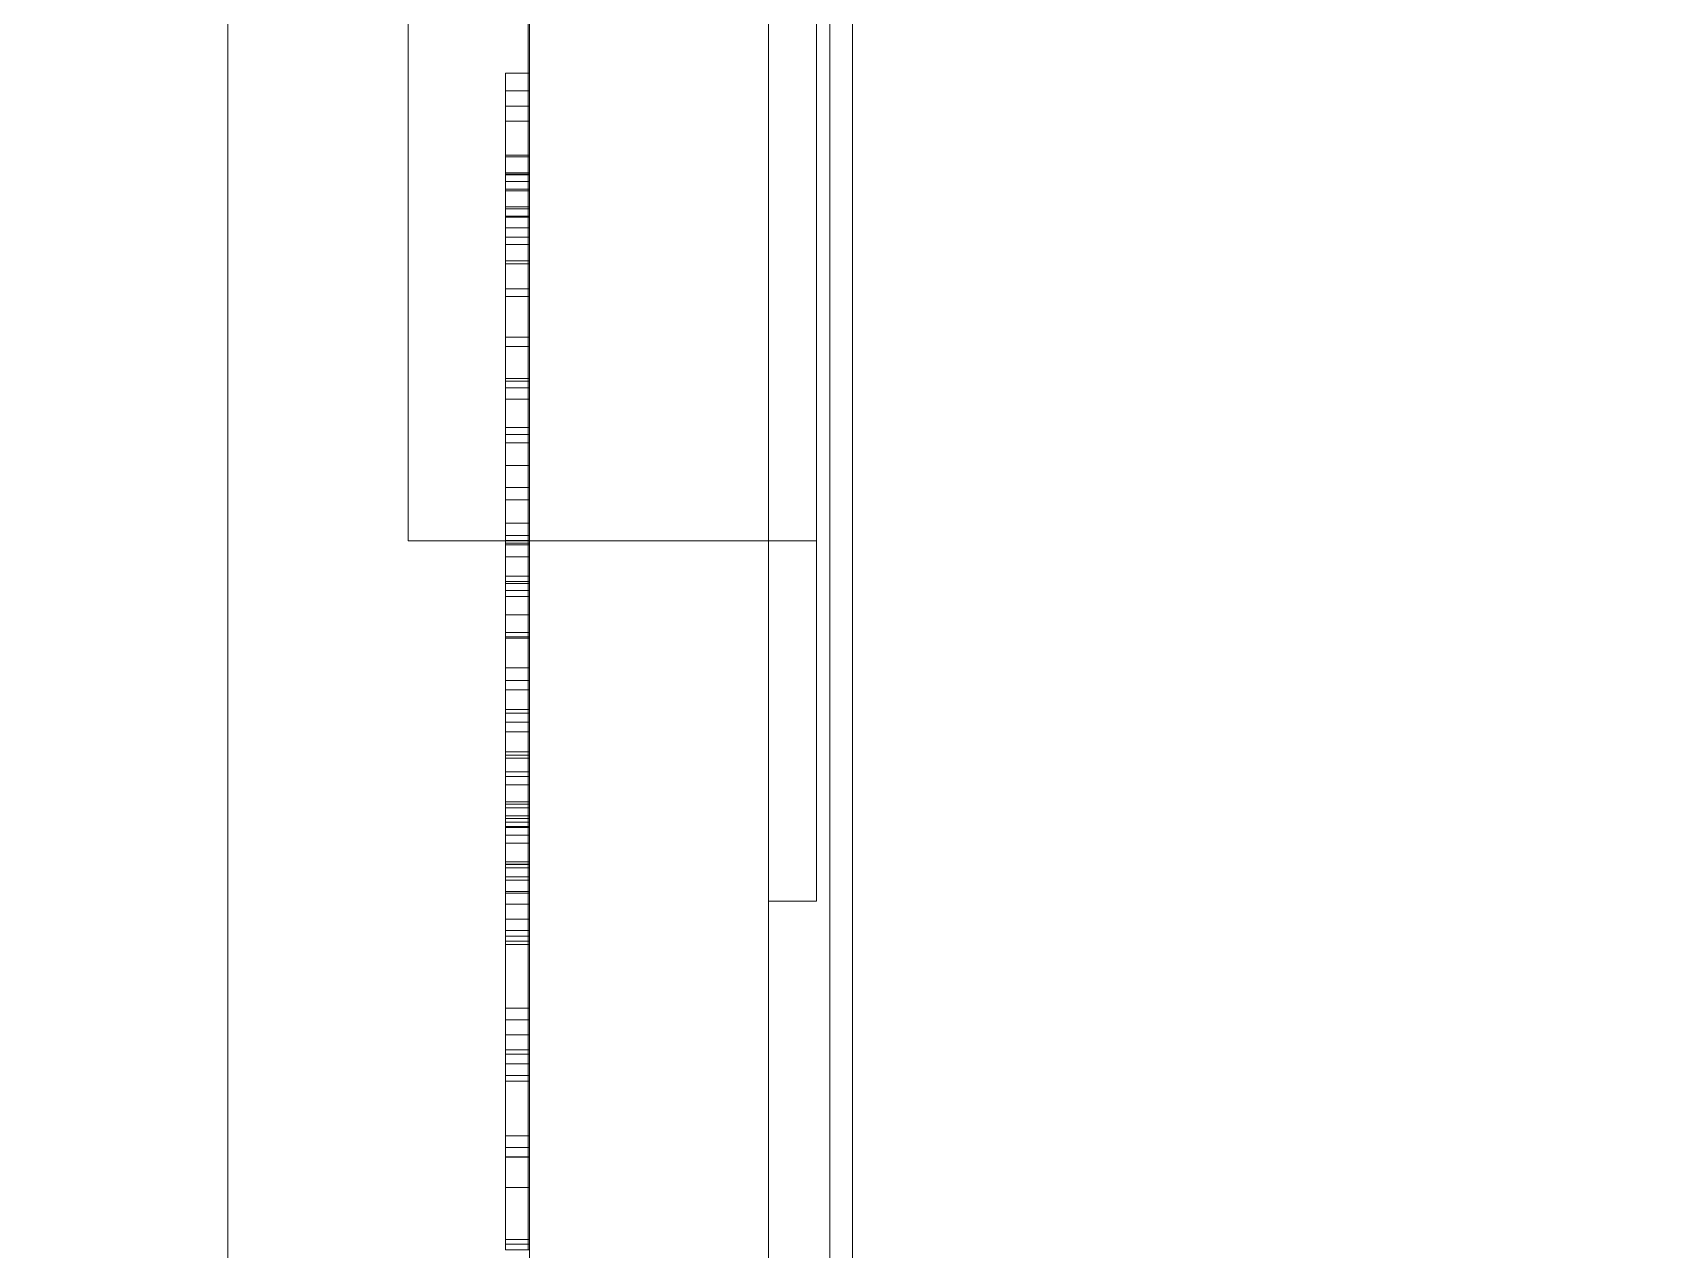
# Model space of a CAD drawing. Header units: millimetres. Extents: x -50460 to 50460, y -35640 to 35640.
# Drawn here: x -35184.37 to -35170.89, y 21165.79 to 21175.93 of the extents above; entities that cross this region are included whole.
import ezdxf

# ---------------------------------------------------------------- set-up
doc = ezdxf.new("R2010")
doc.units = ezdxf.units.MM
doc.set_wipeout_variables(frame=1)
for name, color, linetype, lineweight in [('尺寸线层', 4, 'Continuous', 18), ('粗实线层', 7, 'Continuous', 15), ('粗实线层_1', 7, 'Continuous', 15)]:
    doc.layers.add(name, color=color, linetype=linetype, lineweight=lineweight)

# ---------------------------------------------------------------- blocks, each defined once
blk = doc.blocks.new('*X891')
at = {"layer": '粗实线层'}
blk.add_line((12, -10), (12, -177), dxfattribs=at)
blk = doc.blocks.new('*X888')
at = {"layer": '粗实线层_1'}
blk.add_blockref('*X891', (9, -39.5), dxfattribs=at)
blk = doc.blocks.new('*X893')
at = {"layer": '粗实线层'}
for p, q in [((0, -57.75), (0, -42.5)), ((1.01, -42.5), (1.01, -82.5)), ((3, -42.5), (3, -65.3)), ((3.4, -60.75), (3.4, -42.5)), ((3.51, -42.5), (3.51, -85)), ((3.51, -85), (3.51, -42.5)), ((3.7, -66), (3.7, -42.5)), ((1, -53.858), (1, -53.309)), ((0.81, -53.858), (1.01, -53.858)), ((0.81, -54.004), (0.81, -53.858)), ((1, -63.653), (1, -53.858)), ((0.81, -54.004), (1.01, -54.004)), ((0.81, -54.133), (0.81, -54.004)), ((0.81, -54.133), (1.01, -54.133)), ((0.81, -54.258), (0.81, -54.133)), ((0.81, -54.258), (1.01, -54.258)), ((0.81, -54.264), (0.81, -54.258)), ((0.81, -54.271), (0.81, -54.264)), ((0.81, -54.278), (0.81, -54.271)), ((0.81, -54.285), (0.81, -54.278)), ((0.81, -54.294), (0.81, -54.285)), ((0.81, -54.302), (0.81, -54.294)), ((0.81, -54.312), (0.81, -54.302)), ((0.81, -54.322), (0.81, -54.312)), ((0.81, -54.333), (0.81, -54.322)), ((0.81, -54.344), (0.81, -54.333)), ((0.81, -54.355), (0.81, -54.344)), ((0.81, -54.367), (0.81, -54.355)), ((0.81, -54.38), (0.81, -54.367)), ((0.81, -54.393), (0.81, -54.38)), ((0.81, -54.406), (0.81, -54.393)), ((0.81, -54.42), (0.81, -54.406)), ((0.81, -54.434), (0.81, -54.42)), ((0.81, -54.448), (0.81, -54.434)), ((0.81, -54.462), (0.81, -54.448)), ((0.81, -54.477), (0.81, -54.462)), ((0.81, -54.492), (0.81, -54.477)), ((0.81, -54.507), (0.81, -54.492)), ((0.81, -54.522), (0.81, -54.507)), ((0.81, -54.537), (0.81, -54.522)), ((0.81, -54.553), (0.81, -54.537)), ((0.81, -54.541), (1.01, -54.541)), ((0.81, -54.568), (0.81, -54.553)), ((0.81, -54.554), (1.01, -54.554)), ((0.81, -54.584), (0.81, -54.568)), ((0.81, -54.599), (0.81, -54.584)), ((1.01, -54.541), (1.01, -54.554)), ((1.01, -54.554), (1.01, -54.556)), ((1.01, -54.556), (1.01, -54.559)), ((1.01, -54.559), (1.01, -54.561)), ((1.01, -54.561), (1.01, -54.564)), ((1.01, -54.564), (1.01, -54.567)), ((1.01, -54.567), (1.01, -54.571)), ((1.01, -54.571), (1.01, -54.574)), ((1.01, -54.574), (1.01, -54.578)), ((1.01, -54.578), (1.01, -54.582)), ((1.01, -54.582), (1.01, -54.587)), ((1.01, -54.587), (1.01, -54.592)), ((1.01, -54.592), (1.01, -54.597)), ((0.81, -54.615), (0.81, -54.599)), ((0.81, -54.63), (0.81, -54.615)), ((0.81, -54.645), (0.81, -54.63)), ((0.81, -54.66), (0.81, -54.645)), ((0.81, -54.675), (0.81, -54.66)), ((0.81, -54.69), (0.81, -54.675)), ((0.81, -54.686), (1.01, -54.686)), ((0.81, -54.705), (0.81, -54.69)), ((0.81, -54.698), (1.01, -54.698)), ((0.81, -54.705), (1.01, -54.705)), ((0.81, -55.223), (0.81, -54.705)), ((1.01, -54.597), (1.01, -54.602)), ((1.01, -54.602), (1.01, -54.608)), ((1.01, -54.608), (1.01, -54.614)), ((1.01, -54.614), (1.01, -54.62)), ((1.01, -54.62), (1.01, -54.626)), ((1.01, -54.626), (1.01, -54.632)), ((1.01, -54.632), (1.01, -54.638)), ((1.01, -54.638), (1.01, -54.644)), ((1.01, -54.644), (1.01, -54.65)), ((1.01, -54.65), (1.01, -54.656)), ((1.01, -54.656), (1.01, -54.662)), ((1.01, -54.662), (1.01, -54.668)), ((1.01, -54.668), (1.01, -54.674)), ((1.01, -54.674), (1.01, -54.68)), ((1.01, -54.68), (1.01, -54.686)), ((1.01, -54.686), (1.01, -54.987)), ((0.81, -54.758), (0.81, -54.758)), ((0.81, -54.758), (1.01, -54.758)), ((0.81, -54.822), (0.81, -54.822)), ((0.81, -54.822), (1.01, -54.822)), ((0.81, -54.838), (1.01, -54.838)), ((0.81, -54.971), (0.81, -54.971)), ((0.81, -54.971), (1.01, -54.971)), ((0.81, -54.987), (1.01, -54.987)), ((1.01, -54.987), (1.01, -54.991)), ((1.01, -54.991), (1.01, -54.996)), ((1.01, -54.996), (1.01, -55.001)), ((0.81, -55.048), (0.81, -55.048)), ((0.81, -55.048), (1.01, -55.048)), ((0.81, -55.055), (0.827, -55.055)), ((0.827, -55.055), (0.843, -55.055)), ((0.843, -55.055), (0.86, -55.055)), ((0.86, -55.055), (0.877, -55.055)), ((0.877, -55.055), (0.893, -55.055)), ((0.893, -55.055), (0.91, -55.055)), ((0.91, -55.055), (0.927, -55.055)), ((0.927, -55.055), (0.943, -55.055)), ((0.943, -55.055), (0.96, -55.055)), ((0.96, -55.055), (0.977, -55.055)), ((0.977, -55.055), (0.993, -55.055)), ((0.993, -55.055), (1.01, -55.055)), ((1.01, -55.001), (1.01, -55.005)), ((1.01, -55.005), (1.01, -55.01)), ((1.01, -55.01), (1.01, -55.014)), ((1.01, -55.014), (1.01, -55.018)), ((1.01, -55.018), (1.01, -55.022)), ((1.01, -55.022), (1.01, -55.026)), ((1.01, -55.026), (1.01, -55.029)), ((1.01, -55.029), (1.01, -55.032)), ((1.01, -55.032), (1.01, -55.036)), ((1.01, -55.036), (1.01, -55.038)), ((1.01, -55.038), (1.01, -55.041)), ((1.01, -55.041), (1.01, -55.043)), ((1.01, -55.043), (1.01, -55.046)), ((1.01, -55.046), (1.01, -55.048)), ((1.01, -55.048), (1.01, -55.05)), ((1.01, -55.05), (1.01, -55.051)), ((1.01, -55.051), (1.01, -55.053)), ((1.01, -55.053), (1.01, -55.054)), ((1.01, -55.054), (1.01, -55.054)), ((1.01, -55.054), (1.01, -55.055)), ((1.01, -55.055), (1.01, -55.055)), ((0.81, -55.144), (1.01, -55.144)), ((0.81, -55.223), (1.01, -55.223)), ((0.81, -55.237), (0.81, -55.223)), ((0.81, -55.252), (0.81, -55.237)), ((0.81, -55.266), (0.81, -55.252)), ((0.81, -55.28), (0.81, -55.266)), ((0.81, -55.294), (0.81, -55.28)), ((0.81, -55.285), (0.81, -55.285)), ((0.81, -55.285), (1.01, -55.285)), ((0.81, -56.055), (0.81, -55.285)), ((0.81, -55.307), (0.81, -55.294)), ((0.81, -55.319), (0.81, -55.307)), ((0.81, -55.331), (0.81, -55.319)), ((0.81, -55.343), (0.81, -55.331)), ((0.81, -55.354), (0.81, -55.343)), ((0.81, -55.364), (0.81, -55.354)), ((0.81, -55.374), (0.81, -55.364)), ((0.81, -55.383), (0.81, -55.374)), ((0.81, -55.392), (0.81, -55.383)), ((0.81, -55.4), (0.81, -55.392)), ((0.81, -55.407), (0.81, -55.4)), ((0.81, -55.414), (0.81, -55.407)), ((0.81, -55.42), (0.81, -55.414)), ((0.81, -55.426), (0.81, -55.42)), ((0.81, -55.421), (1.01, -55.421)), ((0.81, -55.431), (0.81, -55.426)), ((0.81, -55.435), (0.81, -55.431)), ((0.81, -55.438), (0.81, -55.435)), ((0.81, -55.441), (0.81, -55.438)), ((0.81, -55.443), (0.81, -55.441)), ((0.81, -55.444), (0.81, -55.443)), ((0.81, -55.445), (0.81, -55.444)), ((0.81, -55.445), (0.827, -55.445)), ((0.827, -55.445), (0.843, -55.445)), ((0.843, -55.445), (0.86, -55.445)), ((0.86, -55.445), (0.877, -55.445)), ((0.877, -55.445), (0.893, -55.445)), ((0.893, -55.445), (0.91, -55.445)), ((0.91, -55.445), (0.927, -55.445)), ((0.927, -55.445), (0.943, -55.445)), ((0.943, -55.445), (0.96, -55.445)), ((0.96, -55.445), (0.977, -55.445)), ((0.977, -55.445), (0.993, -55.445)), ((0.993, -55.445), (1.01, -55.445)), ((0.81, -55.652), (1.01, -55.652)), ((0.81, -55.718), (0.81, -55.718)), ((0.81, -55.718), (1.01, -55.718)), ((0.81, -56.4), (0.81, -55.718)), ((0.81, -56.055), (1.01, -56.055)), ((0.81, -56.422), (0.81, -56.055)), ((0.81, -56.134), (1.01, -56.134)), ((0.81, -56.4), (0.81, -56.4)), ((0.81, -56.4), (1.01, -56.4)), ((0.81, -56.807), (0.81, -56.4)), ((0.81, -56.422), (1.01, -56.422)), ((0.81, -56.478), (1.01, -56.478)), ((0.81, -56.572), (0.81, -56.572)), ((0.81, -56.572), (1.01, -56.572)), ((0.81, -57.409), (0.81, -56.572)), ((0.81, -56.807), (1.01, -56.807)), ((0.81, -56.812), (0.81, -56.807)), ((0.81, -56.817), (0.81, -56.812)), ((0.81, -56.821), (0.81, -56.817)), ((0.81, -56.826), (0.81, -56.821)), ((0.81, -56.83), (0.81, -56.826)), ((0.81, -56.835), (0.81, -56.83)), ((0.81, -56.839), (0.81, -56.835)), ((0.81, -56.844), (0.81, -56.839)), ((0.81, -56.848), (0.81, -56.844)), ((0.81, -56.853), (0.81, -56.848)), ((0.81, -56.857), (0.81, -56.853)), ((0.81, -56.861), (0.81, -56.857)), ((0.81, -56.864), (0.81, -56.861)), ((0.81, -56.867), (0.81, -56.864)), ((0.81, -56.867), (0.827, -56.867)), ((0.827, -56.867), (0.843, -56.867)), ((0.843, -56.867), (0.86, -56.867)), ((0.86, -56.867), (0.877, -56.867)), ((0.877, -56.867), (0.893, -56.867)), ((0.893, -56.867), (0.91, -56.867)), ((0.91, -56.867), (0.927, -56.867)), ((0.927, -56.867), (0.943, -56.867)), ((0.943, -56.867), (0.96, -56.867)), ((0.96, -56.867), (0.977, -56.867)), ((0.977, -56.867), (0.993, -56.867)), ((0.993, -56.867), (1.01, -56.867)), ((0.81, -56.934), (1.01, -56.934)), ((0.81, -57.124), (0.81, -57.124)), ((0.81, -57.124), (1.01, -57.124)), ((0.81, -57.308), (0.81, -57.124)), ((0.81, -57.308), (0.81, -57.308)), ((0.81, -57.308), (1.01, -57.308)), ((0.81, -57.605), (0.81, -57.308)), ((0.81, -57.409), (1.01, -57.409)), ((0.81, -57.77), (0.81, -57.409)), ((0.81, -57.605), (0.81, -57.605)), ((0.81, -57.605), (1.01, -57.605)), ((0.81, -57.784), (0.81, -57.605)), ((0.81, -57.75), (0, -57.75)), ((0.81, -57.708), (1.01, -57.708)), ((0.81, -57.748), (0.81, -57.748)), ((0.81, -57.748), (1.01, -57.748)), ((3.4, -57.75), (0.81, -57.75)), ((0.81, -57.77), (1.01, -57.77)), ((0.81, -57.784), (1.01, -57.784)), ((0.81, -58.368), (0.81, -57.784)), ((0.81, -57.884), (0.81, -57.884)), ((0.81, -57.884), (1.01, -57.884)), ((0.81, -58.045), (1.01, -58.045)), ((0.81, -58.09), (0.81, -58.09)), ((0.81, -58.09), (1.01, -58.09)), ((0.81, -58.105), (0.827, -58.105)), ((0.81, -58.164), (1.01, -58.164)), ((0.81, -58.214), (0.81, -58.214)), ((0.81, -58.214), (1.01, -58.214)), ((0.81, -58.914), (0.81, -58.214)), ((0.827, -58.105), (0.843, -58.105)), ((0.843, -58.105), (0.86, -58.105)), ((0.86, -58.105), (0.877, -58.105)), ((0.877, -58.105), (0.893, -58.105)), ((0.893, -58.105), (0.91, -58.105)), ((0.91, -58.105), (0.927, -58.105)), ((0.927, -58.105), (0.943, -58.105)), ((0.943, -58.105), (0.96, -58.105)), ((0.96, -58.105), (0.977, -58.105)), ((0.977, -58.105), (0.993, -58.105)), ((0.993, -58.105), (1.01, -58.105)), ((0.81, -58.368), (1.01, -58.368)), ((0.81, -58.381), (0.81, -58.368)), ((0.81, -58.395), (0.81, -58.381)), ((0.81, -58.408), (0.81, -58.395)), ((0.81, -58.42), (0.81, -58.408)), ((0.81, -58.433), (0.81, -58.42)), ((0.81, -58.444), (0.81, -58.433)), ((0.81, -58.456), (0.81, -58.444)), ((0.81, -58.466), (0.81, -58.456)), ((0.81, -58.476), (0.81, -58.466)), ((0.81, -58.486), (0.81, -58.476)), ((0.81, -58.495), (0.81, -58.486)), ((0.81, -58.503), (0.81, -58.495)), ((0.81, -58.51), (0.81, -58.503)), ((0.81, -58.517), (0.81, -58.51)), ((0.81, -58.513), (1.01, -58.513)), ((0.81, -58.523), (0.81, -58.517)), ((0.81, -58.529), (0.81, -58.523)), ((0.81, -58.534), (0.81, -58.529)), ((0.81, -58.538), (0.81, -58.534)), ((0.81, -58.542), (0.81, -58.538)), ((0.81, -58.545), (0.81, -58.542)), ((0.81, -58.548), (0.81, -58.545)), ((0.81, -58.55), (0.81, -58.548)), ((0.81, -58.551), (0.81, -58.55)), ((0.81, -58.551), (0.81, -58.551)), ((0.81, -58.551), (0.827, -58.551)), ((0.81, -58.561), (1.01, -58.561)), ((0.827, -58.551), (0.843, -58.551)), ((0.843, -58.551), (0.86, -58.551)), ((0.86, -58.551), (0.877, -58.551)), ((0.877, -58.551), (0.893, -58.551)), ((0.893, -58.551), (0.91, -58.551)), ((0.91, -58.551), (0.927, -58.551)), ((0.927, -58.551), (0.943, -58.551)), ((0.943, -58.551), (0.96, -58.551)), ((0.96, -58.551), (0.977, -58.551)), ((0.977, -58.551), (0.993, -58.551)), ((0.993, -58.551), (1.01, -58.551)), ((0.81, -58.809), (0.81, -58.809)), ((0.81, -58.809), (1.01, -58.809)), ((0.81, -59.782), (0.81, -58.809)), ((0.81, -58.914), (1.01, -58.914)), ((0.81, -59.262), (0.81, -58.914)), ((0.81, -58.992), (1.01, -58.992)), ((0.81, -59.187), (0.81, -58.992)), ((0.81, -59.156), (1.01, -59.156)), ((0.81, -59.187), (1.01, -59.187)), ((0.81, -59.535), (0.81, -59.187)), ((0.81, -59.262), (0.81, -59.262)), ((0.81, -59.262), (1.01, -59.262)), ((0.81, -59.34), (1.01, -59.34)), ((0.81, -59.509), (0.827, -59.509)), ((0.81, -59.535), (1.01, -59.535)), ((0.81, -59.538), (0.81, -59.535)), ((0.81, -59.542), (0.81, -59.538)), ((0.81, -59.547), (0.81, -59.542)), ((0.81, -59.551), (0.81, -59.547)), ((0.81, -59.556), (0.81, -59.551)), ((0.81, -59.56), (0.81, -59.556)), ((0.81, -59.56), (0.81, -59.56)), ((0.81, -59.56), (1.01, -59.56)), ((0.81, -59.712), (0.81, -59.56)), ((0.827, -59.509), (0.843, -59.509)), ((0.843, -59.509), (0.86, -59.509)), ((0.86, -59.509), (0.877, -59.509)), ((0.877, -59.509), (0.893, -59.509)), ((0.893, -59.509), (0.91, -59.509)), ((0.91, -59.509), (0.927, -59.509)), ((0.927, -59.509), (0.943, -59.509)), ((0.943, -59.509), (0.96, -59.509)), ((0.96, -59.509), (0.977, -59.509)), ((0.977, -59.509), (0.993, -59.509)), ((0.993, -59.509), (1.01, -59.509)), ((0.81, -59.674), (1.01, -59.674)), ((0.81, -59.712), (0.81, -59.712)), ((0.81, -59.712), (1.01, -59.712)), ((0.81, -59.722), (0.81, -59.712)), ((0.81, -59.732), (0.81, -59.722)), ((0.81, -59.743), (0.81, -59.732)), ((0.81, -59.753), (0.81, -59.743)), ((0.81, -59.765), (0.81, -59.753)), ((0.81, -59.777), (0.81, -59.765)), ((0.81, -59.789), (0.81, -59.777)), ((0.81, -59.782), (1.01, -59.782)), ((0.81, -60.129), (0.81, -59.782)), ((0.81, -59.802), (0.81, -59.789)), ((0.81, -59.815), (0.81, -59.802)), ((0.81, -59.829), (0.81, -59.815)), ((0.81, -59.843), (0.81, -59.829)), ((0.81, -59.857), (0.81, -59.843)), ((0.81, -59.872), (0.81, -59.857)), ((0.81, -59.887), (0.81, -59.872)), ((0.81, -59.902), (0.81, -59.887)), ((0.81, -59.918), (0.81, -59.902)), ((0.81, -59.935), (0.81, -59.918)), ((0.81, -59.924), (0.827, -59.924)), ((0.81, -59.952), (0.81, -59.935)), ((0.81, -59.944), (1.01, -59.944)), ((0.81, -59.969), (0.81, -59.952)), ((0.81, -59.987), (0.81, -59.969)), ((0.81, -59.975), (0.81, -59.975)), ((0.81, -59.975), (1.01, -59.975)), ((0.827, -59.924), (0.843, -59.924)), ((0.843, -59.924), (0.86, -59.924)), ((0.86, -59.924), (0.877, -59.924)), ((0.877, -59.924), (0.893, -59.924)), ((0.893, -59.924), (0.91, -59.924)), ((0.91, -59.924), (0.927, -59.924)), ((0.927, -59.924), (0.943, -59.924)), ((0.943, -59.924), (0.96, -59.924)), ((0.96, -59.924), (0.977, -59.924)), ((0.977, -59.924), (0.993, -59.924)), ((0.993, -59.924), (1.01, -59.924)), ((1.01, -59.924), (1.01, -59.925)), ((1.01, -59.925), (1.01, -59.927)), ((1.01, -59.927), (1.01, -59.93)), ((1.01, -59.93), (1.01, -59.934)), ((1.01, -59.934), (1.01, -59.939)), ((1.01, -59.939), (1.01, -59.944)), ((1.01, -59.944), (1.01, -60.064)), ((0.81, -60.004), (0.81, -59.987)), ((0.81, -60.022), (0.81, -60.004)), ((0.81, -60.04), (0.81, -60.022)), ((0.81, -60.041), (0.81, -60.04)), ((0.81, -60.04), (0.827, -60.04)), ((0.81, -60.044), (0.81, -60.041)), ((0.81, -60.048), (0.81, -60.044)), ((0.81, -60.053), (0.81, -60.048)), ((0.81, -60.059), (0.81, -60.053)), ((0.81, -60.066), (0.81, -60.059)), ((0.81, -60.064), (1.01, -60.064)), ((0.81, -60.073), (0.81, -60.066)), ((0.81, -60.081), (0.81, -60.073)), ((0.81, -60.09), (0.81, -60.081)), ((0.81, -60.099), (0.81, -60.09)), ((0.81, -60.093), (1.01, -60.093)), ((0.81, -60.108), (0.81, -60.099)), ((0.81, -60.118), (0.81, -60.108)), ((0.81, -60.129), (0.81, -60.118)), ((0.827, -60.04), (0.843, -60.04)), ((0.843, -60.04), (0.86, -60.04)), ((0.86, -60.04), (0.877, -60.04)), ((0.877, -60.04), (0.893, -60.04)), ((0.893, -60.04), (0.91, -60.04)), ((0.91, -60.04), (0.927, -60.04)), ((0.927, -60.04), (0.943, -60.04)), ((0.943, -60.04), (0.96, -60.04)), ((0.96, -60.04), (0.977, -60.04)), ((0.977, -60.04), (0.993, -60.04)), ((0.993, -60.04), (1.01, -60.04)), ((1.01, -60.064), (1.01, -60.067)), ((1.01, -60.067), (1.01, -60.071)), ((1.01, -60.071), (1.01, -60.074)), ((1.01, -60.074), (1.01, -60.078)), ((1.01, -60.078), (1.01, -60.082)), ((1.01, -60.082), (1.01, -60.086)), ((1.01, -60.086), (1.01, -60.091)), ((1.01, -60.091), (1.01, -60.095)), ((1.01, -60.095), (1.01, -60.1)), ((1.01, -60.1), (1.01, -60.105)), ((1.01, -60.105), (1.01, -60.111)), ((1.01, -60.111), (1.01, -60.116)), ((1.01, -60.116), (1.01, -60.122)), ((0.81, -60.129), (1.01, -60.129)), ((0.81, -60.139), (0.81, -60.129)), ((0.81, -60.139), (1.01, -60.139)), ((0.81, -60.267), (0.81, -60.139)), ((0.81, -60.201), (1.01, -60.201)), ((1.01, -60.122), (1.01, -60.128)), ((1.01, -60.128), (1.01, -60.134)), ((1.01, -60.134), (1.01, -60.14)), ((1.01, -60.14), (1.01, -60.146)), ((1.01, -60.146), (1.01, -60.151)), ((1.01, -60.151), (1.01, -60.157)), ((1.01, -60.157), (1.01, -60.163)), ((1.01, -60.163), (1.01, -60.169)), ((1.01, -60.169), (1.01, -60.174)), ((1.01, -60.174), (1.01, -60.18)), ((1.01, -60.18), (1.01, -60.185)), ((1.01, -60.185), (1.01, -60.19)), ((1.01, -60.19), (1.01, -60.196)), ((1.01, -60.196), (1.01, -60.201)), ((1.01, -60.201), (1.01, -60.423)), ((0.81, -60.267), (1.01, -60.267)), ((0.81, -60.279), (0.81, -60.267)), ((0.81, -60.292), (0.81, -60.279)), ((0.81, -60.306), (0.81, -60.292)), ((0.81, -60.322), (0.81, -60.306)), ((0.81, -60.338), (0.81, -60.322)), ((0.81, -60.355), (0.81, -60.338)), ((0.81, -60.372), (0.81, -60.355)), ((0.81, -60.391), (0.81, -60.372)), ((0.81, -60.41), (0.81, -60.391)), ((0.81, -60.429), (0.81, -60.41)), ((0.81, -60.423), (0.827, -60.423)), ((0.81, -60.449), (0.81, -60.429)), ((0.81, -60.443), (1.01, -60.443)), ((0.81, -60.445), (0.81, -60.445)), ((0.81, -60.445), (1.01, -60.445)), ((0.81, -60.47), (0.81, -60.449)), ((0.81, -60.49), (0.81, -60.47)), ((0.81, -60.474), (0.81, -60.474)), ((0.81, -60.474), (1.01, -60.474)), ((0.81, -60.511), (0.81, -60.49)), ((0.81, -60.532), (0.81, -60.511)), ((0.827, -60.423), (0.843, -60.423)), ((0.843, -60.423), (0.86, -60.423)), ((0.86, -60.423), (0.877, -60.423)), ((0.877, -60.423), (0.893, -60.423)), ((0.893, -60.423), (0.91, -60.423)), ((0.91, -60.423), (0.927, -60.423)), ((0.927, -60.423), (0.943, -60.423)), ((0.943, -60.423), (0.96, -60.423)), ((0.96, -60.423), (0.977, -60.423)), ((0.977, -60.423), (0.993, -60.423)), ((0.993, -60.423), (1.01, -60.423)), ((1.01, -60.423), (1.01, -60.423)), ((1.01, -60.423), (1.01, -60.424)), ((1.01, -60.424), (1.01, -60.425)), ((1.01, -60.425), (1.01, -60.427)), ((1.01, -60.427), (1.01, -60.429)), ((1.01, -60.429), (1.01, -60.431)), ((1.01, -60.431), (1.01, -60.434)), ((1.01, -60.434), (1.01, -60.437)), ((1.01, -60.437), (1.01, -60.44)), ((1.01, -60.44), (1.01, -60.443)), ((1.01, -60.443), (1.01, -60.548)), ((0.81, -60.553), (0.81, -60.532)), ((0.81, -60.548), (1.01, -60.548)), ((0.81, -60.574), (0.81, -60.553)), ((0.81, -60.595), (0.81, -60.574)), ((0.81, -60.575), (1.01, -60.575)), ((0.81, -60.616), (0.81, -60.595)), ((0.81, -60.637), (0.81, -60.616)), ((0.81, -60.658), (0.81, -60.637)), ((0.81, -60.679), (0.81, -60.658)), ((1.01, -60.548), (1.01, -60.564)), ((1.01, -60.564), (1.01, -60.584)), ((1.01, -60.584), (1.01, -60.609)), ((1.01, -60.609), (1.01, -60.635)), ((1.01, -60.635), (1.01, -60.661)), ((0.81, -60.671), (1.01, -60.671)), ((0.81, -60.699), (0.81, -60.679)), ((0.81, -60.685), (1.01, -60.685)), ((0.81, -60.719), (0.81, -60.699)), ((0.81, -60.739), (0.81, -60.719)), ((0.81, -60.758), (0.81, -60.739)), ((0.81, -60.776), (0.81, -60.758)), ((0.81, -60.776), (1.01, -60.776)), ((0.81, -61.643), (0.81, -60.776)), ((1.01, -60.661), (1.01, -60.685)), ((1.01, -60.685), (1.01, -61.113)), ((3.4, -60.75), (3, -60.75)), ((0.81, -60.902), (0.81, -60.902)), ((0.81, -60.902), (1.01, -60.902)), ((0.81, -60.997), (0.81, -60.996)), ((0.81, -60.996), (0.827, -60.996)), ((0.81, -60.999), (0.81, -60.997)), ((0.81, -61.001), (0.81, -60.999)), ((0.81, -61.004), (0.81, -61.001)), ((0.81, -61.008), (0.81, -61.004)), ((0.81, -61.013), (0.81, -61.008)), ((0.81, -61.018), (0.81, -61.013)), ((0.81, -61.024), (0.81, -61.018)), ((0.81, -61.03), (0.81, -61.024)), ((0.81, -61.036), (0.81, -61.03)), ((0.81, -61.043), (0.81, -61.036)), ((0.81, -61.043), (0.81, -61.043)), ((0.81, -61.043), (1.01, -61.043)), ((0.81, -61.989), (0.81, -61.043)), ((0.827, -60.996), (0.843, -60.996)), ((0.843, -60.996), (0.86, -60.996)), ((0.86, -60.996), (0.877, -60.996)), ((0.877, -60.996), (0.893, -60.996)), ((0.893, -60.996), (0.91, -60.996)), ((0.91, -60.996), (0.927, -60.996)), ((0.927, -60.996), (0.943, -60.996)), ((0.943, -60.996), (0.96, -60.996)), ((0.96, -60.996), (0.977, -60.996)), ((0.977, -60.996), (0.993, -60.996)), ((0.993, -60.996), (1.01, -60.996)), ((0.81, -61.084), (1.01, -61.084)), ((0.81, -61.113), (1.01, -61.113)), ((0.81, -61.643), (1.01, -61.643)), ((0.81, -61.739), (0.827, -61.739)), ((0.81, -61.74), (0.81, -61.74)), ((0.81, -61.74), (1.01, -61.74)), ((0.81, -61.863), (1.01, -61.863)), ((0.827, -61.739), (0.843, -61.739)), ((0.843, -61.739), (0.86, -61.739)), ((0.86, -61.739), (0.877, -61.739)), ((0.877, -61.739), (0.893, -61.739)), ((0.893, -61.739), (0.91, -61.739)), ((0.91, -61.739), (0.927, -61.739)), ((0.927, -61.739), (0.943, -61.739)), ((0.943, -61.739), (0.96, -61.739)), ((0.96, -61.739), (0.977, -61.739)), ((0.977, -61.739), (0.993, -61.739)), ((0.993, -61.739), (1.01, -61.739)), ((0.81, -61.989), (1.01, -61.989)), ((0.81, -61.996), (0.81, -61.989)), ((0.81, -62.003), (0.81, -61.996)), ((0.81, -62.01), (0.81, -62.003)), ((0.81, -62.018), (0.81, -62.01)), ((0.81, -62.026), (0.81, -62.018)), ((0.81, -62.026), (0.81, -62.024)), ((0.81, -62.024), (0.81, -62.024)), ((0.81, -62.024), (0.827, -62.024)), ((0.81, -62.028), (0.81, -62.026)), ((0.81, -62.034), (0.81, -62.026)), ((0.81, -62.032), (0.81, -62.028)), ((0.81, -62.036), (0.81, -62.032)), ((0.81, -62.043), (0.81, -62.034)), ((0.81, -62.042), (0.81, -62.036)), ((0.81, -62.048), (0.81, -62.042)), ((0.81, -62.052), (0.81, -62.043)), ((0.81, -62.056), (0.81, -62.048)), ((0.81, -62.062), (0.81, -62.052)), ((0.81, -62.064), (0.81, -62.056)), ((0.81, -62.072), (0.81, -62.062)), ((0.81, -62.073), (0.81, -62.064)), ((0.81, -62.082), (0.81, -62.072)), ((0.81, -62.083), (0.81, -62.073)), ((0.81, -62.093), (0.81, -62.082)), ((0.81, -62.094), (0.81, -62.083)), ((0.81, -62.104), (0.81, -62.093)), ((0.81, -62.106), (0.81, -62.094)), ((0.81, -62.115), (0.81, -62.104)), ((0.81, -62.106), (0.81, -62.106)), ((0.81, -62.106), (1.01, -62.106)), ((0.81, -62.119), (0.81, -62.106)), ((0.81, -62.126), (0.81, -62.115)), ((0.81, -62.133), (0.81, -62.119)), ((0.81, -62.137), (0.81, -62.126)), ((0.81, -62.147), (0.81, -62.133)), ((0.81, -62.149), (0.81, -62.137)), ((0.827, -62.024), (0.843, -62.024)), ((0.843, -62.024), (0.86, -62.024)), ((0.86, -62.024), (0.877, -62.024)), ((0.877, -62.024), (0.893, -62.024)), ((0.893, -62.024), (0.91, -62.024)), ((0.91, -62.024), (0.927, -62.024)), ((0.927, -62.024), (0.943, -62.024)), ((0.943, -62.024), (0.96, -62.024)), ((0.96, -62.024), (0.977, -62.024)), ((0.977, -62.024), (0.993, -62.024)), ((0.993, -62.024), (1.01, -62.024)), ((0.81, -62.163), (0.81, -62.147)), ((0.81, -62.16), (0.81, -62.149)), ((0.81, -62.171), (0.81, -62.16)), ((0.81, -62.179), (0.81, -62.163)), ((0.81, -62.181), (0.81, -62.171)), ((0.81, -62.196), (0.81, -62.179)), ((0.81, -62.192), (0.81, -62.181)), ((0.81, -62.202), (0.81, -62.192)), ((0.81, -62.214), (0.81, -62.196)), ((0.81, -62.212), (0.81, -62.202)), ((0.81, -62.203), (1.01, -62.203)), ((0.81, -62.222), (0.81, -62.212)), ((0.81, -62.232), (0.81, -62.214)), ((0.81, -62.232), (0.81, -62.222)), ((0.81, -62.251), (0.81, -62.232)), ((0.81, -62.241), (0.81, -62.232)), ((0.81, -62.25), (0.81, -62.241)), ((0.81, -62.25), (1.01, -62.25)), ((0.81, -63.567), (0.81, -62.25)), ((0.81, -62.271), (0.81, -62.251)), ((0.81, -62.291), (0.81, -62.271)), ((0.81, -62.311), (0.81, -62.291)), ((0.81, -62.332), (0.81, -62.311)), ((0.81, -62.353), (0.81, -62.332)), ((0.81, -62.375), (0.81, -62.353)), ((0.81, -62.396), (0.81, -62.375)), ((0.81, -62.418), (0.81, -62.396)), ((0.81, -62.439), (0.81, -62.418)), ((0.81, -62.461), (0.81, -62.439)), ((0.81, -62.483), (0.81, -62.461)), ((0.81, -62.505), (0.81, -62.483)), ((0.81, -62.526), (0.81, -62.505)), ((0.81, -62.548), (0.81, -62.526)), ((0.81, -62.569), (0.81, -62.548)), ((0.81, -62.59), (0.81, -62.569)), ((0.81, -62.61), (0.81, -62.59)), ((0.81, -62.63), (0.81, -62.61)), ((0.81, -62.65), (0.81, -62.63)), ((0.81, -62.669), (0.81, -62.65)), ((0.81, -62.687), (0.81, -62.669)), ((0.81, -62.705), (0.81, -62.687)), ((0.81, -62.705), (0.81, -62.705)), ((0.81, -62.705), (1.01, -62.705)), ((0.81, -62.721), (0.81, -62.705)), ((0.81, -62.737), (0.81, -62.721)), ((0.81, -62.753), (0.81, -62.737)), ((0.81, -62.767), (0.81, -62.753)), ((0.81, -62.781), (0.81, -62.767)), ((0.81, -62.794), (0.81, -62.781)), ((0.81, -62.806), (0.81, -62.794)), ((0.81, -62.801), (1.01, -62.801)), ((0.81, -62.818), (0.81, -62.806)), ((0.81, -62.828), (0.81, -62.818)), ((0.81, -62.838), (0.81, -62.828)), ((0.81, -62.847), (0.81, -62.838)), ((0.81, -62.854), (0.81, -62.847)), ((0.81, -62.861), (0.81, -62.854)), ((0.81, -62.867), (0.81, -62.861)), ((0.81, -62.872), (0.81, -62.867)), ((0.81, -62.876), (0.81, -62.872)), ((0.81, -62.879), (0.81, -62.876)), ((0.81, -62.881), (0.81, -62.879)), ((0.81, -62.88), (1.01, -62.88)), ((0.81, -62.883), (0.81, -62.881)), ((0.81, -62.883), (0.81, -62.883)), ((0.81, -62.883), (0.827, -62.883)), ((0.827, -62.883), (0.843, -62.883)), ((0.843, -62.883), (0.86, -62.883)), ((0.86, -62.883), (0.877, -62.883)), ((0.877, -62.883), (0.893, -62.883)), ((0.893, -62.883), (0.91, -62.883)), ((0.91, -62.883), (0.927, -62.883)), ((0.927, -62.883), (0.943, -62.883)), ((0.943, -62.883), (0.96, -62.883)), ((0.96, -62.883), (0.977, -62.883)), ((0.977, -62.883), (0.993, -62.883)), ((0.993, -62.883), (1.01, -62.883)), ((0.81, -63.134), (1.01, -63.134)), ((0.81, -63.567), (1.01, -63.567)), ((0.81, -63.576), (0.81, -63.567)), ((0.81, -63.586), (0.81, -63.576)), ((0.81, -63.595), (0.81, -63.586)), ((0.81, -63.604), (0.81, -63.595)), ((0.81, -63.612), (0.81, -63.604)), ((0.81, -63.607), (1.01, -63.607)), ((0.81, -63.62), (0.81, -63.612)), ((0.81, -63.627), (0.81, -63.62)), ((0.81, -63.634), (0.81, -63.627)), ((0.81, -63.639), (0.81, -63.634)), ((0.81, -63.644), (0.81, -63.639)), ((0.81, -63.648), (0.81, -63.644)), ((0.81, -63.651), (0.81, -63.648)), ((0.81, -63.652), (0.81, -63.651)), ((0.81, -63.653), (0.81, -63.652)), ((0.81, -63.653), (0.827, -63.653)), ((0.827, -63.653), (0.843, -63.653)), ((0.843, -63.653), (0.86, -63.653)), ((0.86, -63.653), (0.877, -63.653)), ((0.877, -63.653), (0.893, -63.653)), ((0.893, -63.653), (0.91, -63.653)), ((0.91, -63.653), (0.927, -63.653)), ((0.927, -63.653), (0.943, -63.653)), ((0.943, -63.653), (0.96, -63.653)), ((0.96, -63.653), (0.977, -63.653)), ((0.977, -63.653), (0.993, -63.653)), ((0.993, -63.653), (1.01, -63.653))]:
    blk.add_line(p, q, dxfattribs=at)
blk = doc.blocks.new('*X856')
at = {"layer": '粗实线层_1'}
for name, p in [('*X888', (-984, -231.784)), ('*X893', (-961.5, -367.284))]:
    blk.add_blockref(name, p, dxfattribs=at)
blk.add_wipeout([(-835, -409.784), (-835, -401.284), (-835, -401.284), (-836.5, -399.784), (-836.5, -399.784), (-881, -399.784), (-881, -399.784), (-893.5, -399.784), (-893.5, -399.784), (-975, -399.784), (-975, -399.784), (-975, -392.463), (-975, -392.463), (-986.223, -392.463), (-986.223, -392.463), (-986.304, -392.592), (-986.383, -392.723), (-986.46, -392.855), (-986.534, -392.988), (-986.606, -393.123), (-986.674, -393.259), (-986.741, -393.396), (-986.804, -393.535), (-986.865, -393.675), (-986.924, -393.816), (-986.979, -393.958), (-987.032, -394.101), (-987.082, -394.245), (-987.129, -394.39), (-987.174, -394.536), (-987.216, -394.683), (-987.255, -394.83), (-987.291, -394.979), (-987.324, -395.128), (-987.355, -395.277), (-987.382, -395.427), (-987.407, -395.578), (-987.429, -395.729), (-987.448, -395.88), (-987.464, -396.032), (-987.477, -396.184), (-987.487, -396.336), (-987.494, -396.488), (-987.499, -396.641), (-987.5, -396.793), (-987.5, -396.793), (-987.5, -409.784), (-987.5, -409.784), (-987.5, -422.774), (-987.5, -422.774), (-987.499, -422.927), (-987.494, -423.079), (-987.487, -423.232), (-987.477, -423.384), (-987.464, -423.536), (-987.448, -423.688), (-987.429, -423.839), (-987.407, -423.99), (-987.382, -424.141), (-987.355, -424.291), (-987.324, -424.44), (-987.291, -424.589), (-987.255, -424.737), (-987.216, -424.885), (-987.174, -425.032), (-987.129, -425.177), (-987.082, -425.322), (-987.032, -425.467), (-986.979, -425.61), (-986.924, -425.752), (-986.865, -425.893), (-986.804, -426.033), (-986.741, -426.171), (-986.674, -426.309), (-986.606, -426.445), (-986.534, -426.58), (-986.46, -426.713), (-986.383, -426.845), (-986.304, -426.975), (-986.223, -427.104), (-986.223, -427.104), (-975, -427.104), (-975, -427.104), (-975, -419.784), (-975, -419.784), (-893.5, -419.784), (-893.5, -419.784), (-881, -419.784), (-881, -419.784), (-836.5, -419.784), (-836.5, -419.784), (-835, -418.284), (-835, -418.284)]).dxf.layer = '粗实线层_1'
blk = doc.blocks.new('*X805')
at = {"layer": '尺寸线层'}
blk.add_blockref('*X856', (-1515, 819.783), dxfattribs=at)

msp = doc.modelspace()

# ---------------------------------------------------------------- block references
at = {"layer": '尺寸线层'}
msp.add_blockref('*X805', (-32704.742, 20776.945), dxfattribs=at)

doc.saveas('drawing.dxf')
